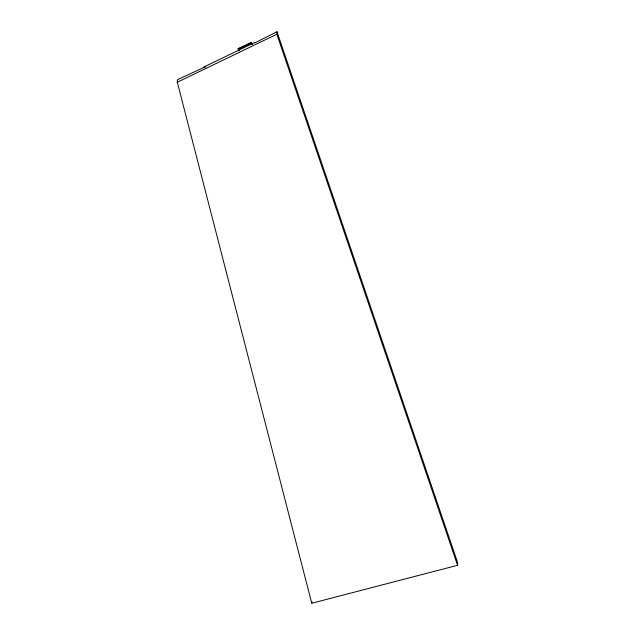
<?xml version="1.0" encoding="UTF-8"?>
<svg xmlns="http://www.w3.org/2000/svg" width="635" height="635" viewBox="0 0 635 635"><rect width="100%" height="100%" fill="white"/><g stroke="black" fill="none" stroke-linecap="round" stroke-linejoin="round"><path stroke-width="0.95" d="M205.835 66.969L203.938 66.961L254.818 42.434L254.794 42.934L276.987 31.75L457.7 562.8L457.557 565.293L311.761 603.25L177.3 82.225L177.443 79.732L203.906 67.461M239.109 50.84L238.149 48.57L251.317 42.481L252.309 44.156M238.427 49.054L250.373 43.14M251.206 43.148L251.23 42.751L252.182 44.371M251.317 42.481L251.285 43.085L238.117 49.165M457.557 565.293L276.844 34.242L276.987 31.75M311.761 603.25L311.856 601.583M177.3 82.225L276.844 34.242M238.149 48.57L239.141 50.244"/></g></svg>
